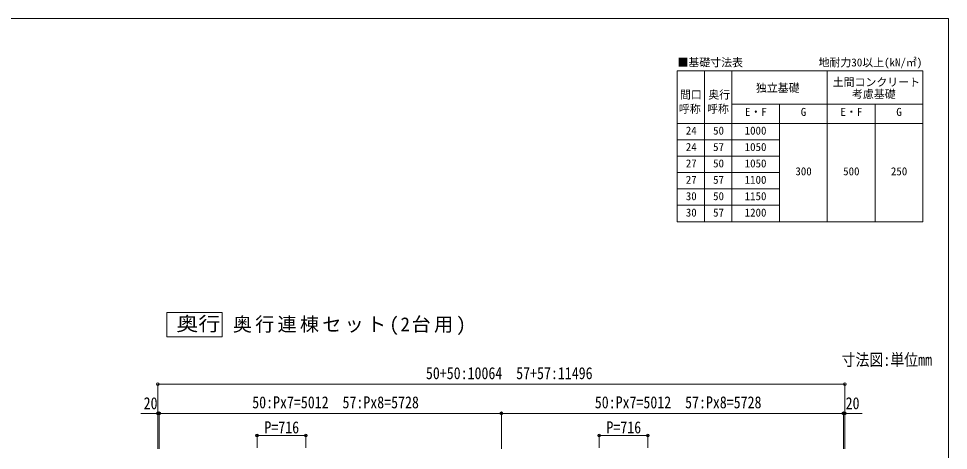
# Model space of a CAD drawing. Units: millimetres at full size, sheet at 1:40. Extents: x -29423 to 3259, y -7760 to 7760.
# Drawn here: x -10932 to 2693, y 1438 to 7760 of the extents above; entities that cross this region are included whole.
import ezdxf
from ezdxf.enums import TextEntityAlignment as Align

# ---------------------------------------------------------------- set-up
doc = ezdxf.new("R2010")
doc.units = ezdxf.units.MM
doc.header["$LTSCALE"] = 40
doc.header["$PDMODE"] = 32
doc.header["$PDSIZE"] = 40
doc.layers.add('0-6_OTH_LINE', color=6, linetype='Continuous', lineweight=9)
doc.layers.add('F-0_240', color=7, linetype='Continuous', lineweight=9)
doc.styles.add('ＭＳ ゴシック', font='')
doc.styles.get('ＭＳ ゴシック').set_extended_font_data('MS Gothic')

msp = doc.modelspace()

# ---------------------------------------------------------------- linework, layer by layer
at = {"layer": '0-6_OTH_LINE', "color": 7, "lineweight": 18}
for p, q in [((-1280.93, 6995.72), (2319.07, 6995.72)), ((-1280.93, 6995.72), (-1280.93, 4786.37)), ((-480.93, 6995.72), (-480.93, 4786.37)), ((-480.93, 6506.7), (2319.07, 6506.7)), ((-1280.93, 6226.37), (2319.07, 6226.37)), ((-1280.93, 5986.37), (219.07, 5986.37)), ((-1280.93, 5746.37), (219.07, 5746.37)), ((-1280.93, 5506.37), (219.07, 5506.37)), ((-1280.93, 5266.37), (219.07, 5266.37)), ((-1280.93, 5026.37), (219.07, 5026.37)), ((-1280.93, 4786.37), (2319.07, 4786.37))]:
    msp.add_line(p, q, dxfattribs=at)
at = {"layer": '0-6_OTH_LINE', "color": 7}
for p, q in [((-880.93, 6995.72), (-880.93, 4786.37)), ((-480.93, 6995.72), (-480.93, 4786.37)), ((919.07, 6995.72), (919.07, 4786.37)), ((2319.07, 6995.72), (2319.07, 4786.37)), ((219.07, 6506.7), (219.07, 4786.37)), ((1619.07, 6506.7), (1619.07, 4786.37))]:
    msp.add_line(p, q, dxfattribs=at)
at = {"layer": '0-6_OTH_LINE'}
for p, q in [((-8889.98, 2407.33), (-8889.98, 1464.68)), ((-8889.98, 2407.33), (1174.02, 2407.33)), ((1174.02, 2407.33), (1174.02, 1464.68)), ((-8889.98, 1980.41), (-8889.98, 1461.92)), ((-8889.98, 1980.41), (-8869.98, 1980.41)), ((-8869.98, 1980.41), (-8869.98, 1461.92)), ((-3857.98, 1980.41), (-3857.98, 1461.92)), ((1154.02, 1980.41), (1154.02, 1461.92)), ((1154.02, 1980.41), (1174.02, 1980.41)), ((1174.02, 1980.41), (1174.02, 1461.92)), ((1174.02, 1980.41), (1429.65, 1980.41)), ((-7437.98, 1657.33), (-7437.98, 1474.88)), ((-7437.98, 1657.33), (-6721.98, 1657.33)), ((-6721.98, 1657.33), (-6721.98, 1474.88)), ((-2425.98, 1657.33), (-2425.98, 1474.88)), ((-2425.98, 1657.33), (-1709.98, 1657.33)), ((-1709.98, 1657.33), (-1709.98, 1474.88))]:
    msp.add_line(p, q, dxfattribs=at)
at = {"layer": '0-6_OTH_LINE', "lineweight": 18}
msp.add_line((-8889.98, 1980.41), (-9138.82, 1980.41), dxfattribs=at)
at = {"layer": '0-6_OTH_LINE', "color": 3}
msp.add_lwpolyline([(-8761.64, 3457.94), (-7949.95, 3457.94), (-7949.95, 3098.54), (-8761.64, 3098.54)], close=True, dxfattribs=at)
at = {"layer": '0-6_OTH_LINE'}
msp.add_lwpolyline([(-8869.98, 1980.41), (-3857.98, 1980.41), (1154.02, 1980.41)], dxfattribs=at)
for p in [(-8889.98, 2407.33), (1174.02, 2407.33), (-8889.98, 1980.41), (-8869.98, 1980.41), (-3857.98, 1980.41), (1154.02, 1980.41), (1174.02, 1980.41), (-7437.98, 1657.33), (-6721.98, 1657.33), (-2425.98, 1657.33), (-1709.98, 1657.33)]:
    msp.add_point(p, dxfattribs=at)
at = {"layer": 'F-0_240', "color": 5}
for p, q in [((-19226.65, 7760), (2693.35, 7760)), ((2693.35, 7760), (2693.35, -7760))]:
    msp.add_line(p, q, dxfattribs=at)

# ---------------------------------------------------------------- texts
at = {"layer": '0-6_OTH_LINE', "color": 7, "style": 'ＭＳ ゴシック'}
for s, p in [('■基礎寸法表', (-1276.76, 7024.34)), ('地耐力30以上(kN/㎡)', (791.4, 7024.34)), ('独立基礎', (-127.39, 6651.6)), ('土間コンクリート', (998.24, 6735.17)), ('間口', (-1239.97, 6551.82)), ('奥行', (-826.23, 6551.82)), ('考慮基礎', (1280.72, 6561.7)), ('呼称', (-1256.79, 6344.12)), ('呼称', (-843.05, 6344.12)), ('E・F', (-288.21, 6299.97)), ('G', (529.76, 6299.97)), ('E・F', (1111.79, 6299.97)), ('G', (1929.76, 6299.97)), ('24', (-1154.66, 6026.37)), ('50', (-754.66, 6026.37)), ('1000', (-292.2, 6026.37)), ('24', (-1154.66, 5786.37)), ('57', (-754.66, 5786.37)), ('1050', (-292.2, 5786.37)), ('27', (-1154.66, 5546.37)), ('50', (-754.66, 5546.37)), ('1050', (-292.2, 5546.37)), ('27', (-1154.66, 5306.37)), ('57', (-754.66, 5306.37)), ('1100', (-292.2, 5306.37)), ('300', (451.09, 5430.74)), ('500', (1151.09, 5430.74)), ('250', (1851.09, 5430.74)), ('30', (-1154.66, 5066.37)), ('50', (-754.66, 5066.37)), ('1150', (-292.2, 5066.37)), ('30', (-1154.66, 4826.37)), ('57', (-754.66, 4826.37)), ('1200', (-292.2, 4826.37))]:
    msp.add_text(s, height=117.3, dxfattribs=at).set_placement(p, align=Align.BOTTOM_LEFT)
at = {"layer": '0-6_OTH_LINE', "color": 2, "style": 'ＭＳ ゴシック', "width": 1.15}
msp.add_text('奥行', height=205.3, dxfattribs=at).set_placement((-8620.51, 3127.31), align=Align.BOTTOM_LEFT)
at = {"layer": '0-6_OTH_LINE', "color": 7, "style": 'ＭＳ ゴシック', "width": 0.85}
for s, p in [('寸法図:単位mm', (1127.81, 2623.71)), ('50+50:10064  57+57:11496', (-4963.23, 2428.2)), ('20', (-9099.58, 1987.91)), ('50:Px7=5012  57:Px8=5728', (-7508.36, 2001.28)), ('50:Px7=5012  57:Px8=5728', (-2488.33, 2001.28)), ('20', (1187.1, 1987.93)), ('P=716', (-7329.98, 1635.28)), ('P=716', (-2317.98, 1635.28))]:
    msp.add_text(s, height=176, dxfattribs=at).set_placement(p, align=Align.BOTTOM_LEFT)
at = {"layer": '0-6_OTH_LINE', "color": 2, "insert": (-7792.64, 3127.31), "char_height": 205.3, "attachment_point": 7, "style": 'ＭＳ ゴシック'}
msp.add_mtext('\\T1.17;奥行連棟セット(2台用)', dxfattribs=at)

doc.saveas('drawing.dxf')
